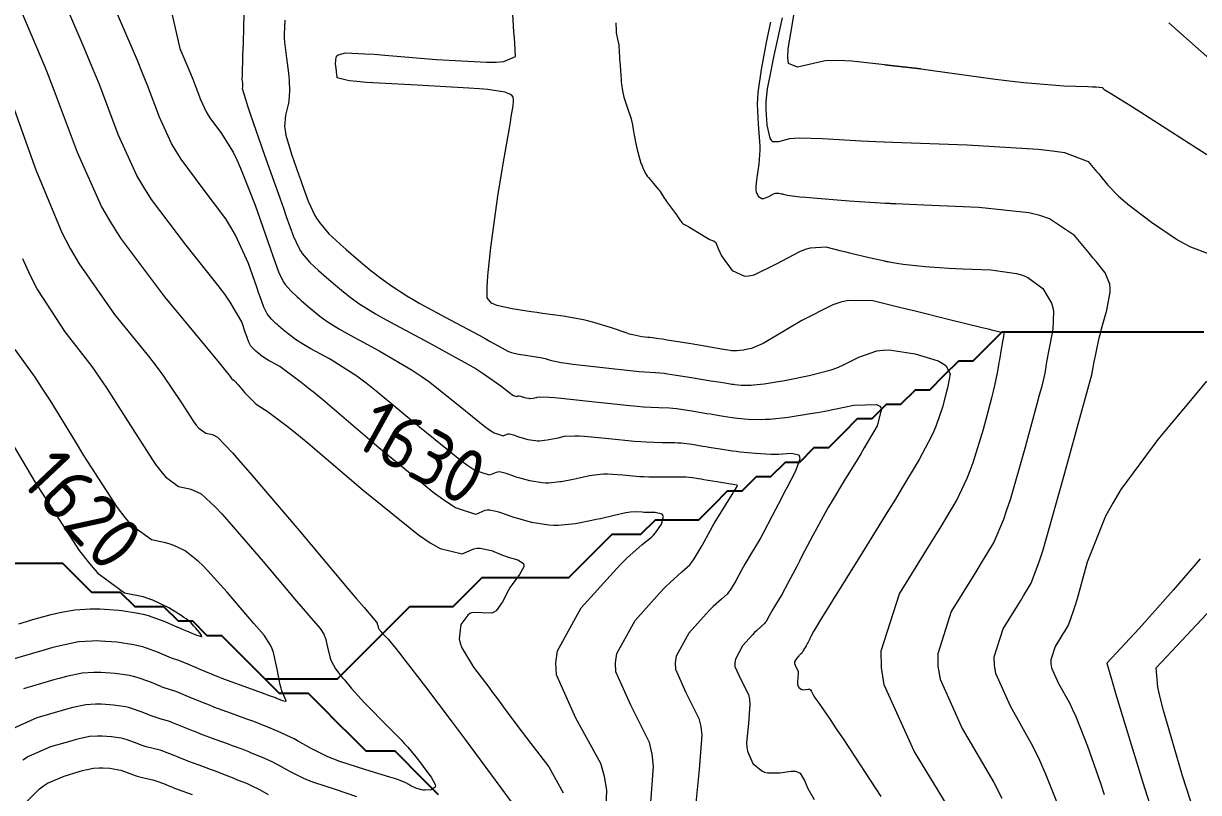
# Model space of a CAD drawing. Header units: millimetres. Extents: x 837475 to 838477, y 1189012 to 1191015.
# Drawn here: x 837765.3 to 837846.6, y 1190851 to 1190904.2 of the extents above; entities that cross this region are included whole.
import ezdxf

# ---------------------------------------------------------------- set-up
doc = ezdxf.new("R2010")
doc.units = ezdxf.units.MM
doc.header["$LTSCALE"] = 0.3
doc.layers.add('COTAS 10', color=7, linetype='Continuous', lineweight=9, true_color=0x6e3e2d)
doc.layers.add('COTAS INT', color=7, linetype='Continuous', lineweight=5, true_color=0x9fa19f)
doc.layers.add('DRENAJE', color=5, linetype='Continuous', lineweight=25)
doc.styles.get("Standard").update_dxf_attribs({"font": 'isocp2.shx', "bigfont": '@extfont2.shx'})

msp = doc.modelspace()

# ---------------------------------------------------------------- linework, layer by layer
at = {"layer": 'COTAS 10'}
for points in [[(837805.527, 1190847.639), (837805.68, 1190851.181), (837805.51, 1190852.115), (837805.248, 1190853.03), (837803.536, 1190856.164), (837802.186, 1190859.162), (837802.153, 1190859.989), (837802.267, 1190860.816), (837803.907, 1190863.792), (837806.138, 1190866.271), (837806.624, 1190866.783), (837807.054, 1190867.221), (837808.129, 1190868.173), (837808.759, 1190868.67), (837808.908, 1190868.82), (837809.046, 1190868.976), (837809.453, 1190869.587), (837809.588, 1190870.104), (837809.556, 1190870.202), (837809.492, 1190870.28), (837809.011, 1190870.398), (837808.403, 1190870.395), (837808.261, 1190870.398), (837808.129, 1190870.401), (837807.747, 1190870.427), (837807.32, 1190870.41), (837807.16, 1190870.387), (837806.983, 1190870.357), (837806.191, 1190870.182), (837805.226, 1190869.957), (837804.938, 1190869.895), (837804.642, 1190869.833), (837803.499, 1190869.611), (837802.307, 1190869.49), (837801.979, 1190869.492), (837801.652, 1190869.51), (837800.481, 1190869.702), (837799.423, 1190869.99), (837799.168, 1190870.068), (837798.928, 1190870.146), (837798.2, 1190870.42), (837797.577, 1190870.558), (837797.405, 1190870.55), (837797.233, 1190870.521), (837796.613, 1190870.248), (837795.206, 1190870.709), (837794.537, 1190871.144), (837793.748, 1190871.711), (837789.891, 1190874.865), (837786.015, 1190878.173), (837785.366, 1190878.711), (837785.214, 1190878.837), (837784.531, 1190879.391), (837783.046, 1190880.483), (837782.44, 1190880.808), (837782.312, 1190880.88), (837782.2, 1190880.944), (837781.937, 1190881.106), (837781.784, 1190881.221), (837781.741, 1190881.254), (837781.697, 1190881.289), (837781.539, 1190881.419), (837781.385, 1190881.553), (837781.344, 1190881.59), (837781.305, 1190881.625), (837781.168, 1190881.753), (837781.048, 1190881.891), (837781.019, 1190881.935), (837780.992, 1190881.98), (837780.908, 1190882.161), (837780.788, 1190882.496), (837780.738, 1190882.638), (837780.68, 1190882.802), (837780.409, 1190883.571), (837779.619, 1190884.941), (837779.234, 1190885.483), (837778.778, 1190886.095), (837776.529, 1190888.895), (837774.16, 1190892.049), (837773.628, 1190892.885), (837773.149, 1190893.704), (837771.868, 1190896.529), (837770.56, 1190899.988), (837770.066, 1190901.207), (837769.513, 1190902.54), (837767.039, 1190908.299)], [(837825.84, 1190884.6), (837824.07, 1190885.031), (837822.377, 1190885.05), (837821.856, 1190884.93), (837821.313, 1190884.756), (837819.166, 1190883.678), (837817.237, 1190882.508), (837816.833, 1190882.278), (837816.484, 1190882.087), (837815.693, 1190881.735), (837815.31, 1190881.658), (837815.219, 1190881.641), (837815.135, 1190881.626), (837814.885, 1190881.586), (837814.697, 1190881.566), (837814.651, 1190881.563), (837814.607, 1190881.561), (837814.473, 1190881.564), (837814.363, 1190881.575), (837814.335, 1190881.578), (837814.307, 1190881.582), (837814.218, 1190881.595), (837813.751, 1190881.673), (837811.502, 1190882.047), (837809.846, 1190882.32), (837809.524, 1190882.372), (837809.262, 1190882.413), (837808.807, 1190882.479), (837808.657, 1190882.489), (837808.585, 1190882.495), (837808.501, 1190882.503), (837808.09, 1190882.547), (837807.468, 1190882.674), (837807.25, 1190882.735), (837807.013, 1190882.807), (837805.992, 1190883.159), (837804.781, 1190883.54), (837804.423, 1190883.63), (837804.056, 1190883.714), (837802.648, 1190883.959), (837801.211, 1190884.161), (837800.826, 1190884.217), (837800.446, 1190884.273), (837799.117, 1190884.475), (837798.064, 1190884.713), (837797.858, 1190884.792), (837797.688, 1190884.877), (837797.384, 1190885.23), (837797.388, 1190886.003), (837797.412, 1190886.353), (837797.447, 1190886.761), (837797.656, 1190888.726), (837797.964, 1190891.102), (837798.06, 1190891.77), (837798.162, 1190892.441), (837798.567, 1190894.901), (837798.928, 1190896.971), (837799.001, 1190897.397), (837799.062, 1190897.758), (837799.185, 1190898.531), (837799.216, 1190898.839), (837799.219, 1190898.907), (837799.219, 1190898.968), (837799.2, 1190899.127), (837799.09, 1190899.249), (837799.033, 1190899.286), (837798.964, 1190899.325), (837798.623, 1190899.479), (837797.437, 1190899.65), (837796.837, 1190899.7), (837796.119, 1190899.751), (837792.543, 1190899.945), (837789.049, 1190900.146), (837788.383, 1190900.202), (837787.848, 1190900.258), (837787.002, 1190900.459), (837786.988, 1190900.73), (837786.977, 1190900.83), (837786.963, 1190900.94), (837786.888, 1190901.427), (837786.937, 1190901.88), (837787.001, 1190901.97), (837787.087, 1190902.043), (837787.58, 1190902.179), (837788.935, 1190902.131), (837789.565, 1190902.089), (837790.305, 1190902.035), (837793.897, 1190901.736), (837797.357, 1190901.537), (837798.014, 1190901.545), (837798.541, 1190901.58), (837799.356, 1190901.937), (837799.299, 1190902.838), (837799.276, 1190903.216), (837799.249, 1190903.65), (837799.129, 1190905.683)], [(837848.023, 1190901.198), (837844.561, 1190904.257)], [(837829.692, 1190849.384), (837826.94, 1190853.873), (837824.876, 1190858.462), (837824.683, 1190859.659), (837824.655, 1190860.824), (837825.917, 1190864.763), (837827.943, 1190868.02), (837828.394, 1190868.755), (837828.799, 1190869.417), (837829.867, 1190871.204), (837830.615, 1190872.765), (837830.818, 1190873.284), (837831.02, 1190873.84), (837831.733, 1190876.163), (837832.312, 1190878.322), (837832.428, 1190878.775), (837832.526, 1190879.165), (837832.719, 1190880.051), (837832.802, 1190880.59), (837832.83, 1190880.762), (837832.86, 1190880.943), (837832.987, 1190881.679), (837833.101, 1190882.328), (837833.124, 1190882.454), (837833.142, 1190882.558), (837833.174, 1190882.738), (837833.175, 1190882.767), (837833.174, 1190882.775), (837833.172, 1190882.782), (837833.157, 1190882.807), (837833.132, 1190882.826), (837833.123, 1190882.829), (837833.113, 1190882.832), (837833.069, 1190882.838), (837833.022, 1190882.84), (837833.01, 1190882.841), (837832.998, 1190882.841), (837832.959, 1190882.844), (837832.402, 1190882.977), (837832.064, 1190883.06), (837831.647, 1190883.163), (837829.477, 1190883.701), (837827.012, 1190884.312), (837826.409, 1190884.46), (837825.84, 1190884.6), (837824.923, 1190884.823)], [(837764.976, 1190862.693), (837766.116, 1190863.03), (837767.23, 1190863.338), (837767.529, 1190863.408), (837767.823, 1190863.471), (837768.848, 1190863.643), (837769.922, 1190863.719), (837770.247, 1190863.722), (837770.583, 1190863.717), (837771.897, 1190863.632), (837772.101, 1190863.601), (837773.233, 1190863.428), (837773.584, 1190863.348), (837773.925, 1190863.257), (837775.088, 1190862.843), (837775.968, 1190862.463), (837775.982, 1190862.456), (837776.153, 1190862.381), (837776.292, 1190862.321), (837776.52, 1190862.225), (837776.636, 1190862.178), (837776.705, 1190862.149), (837776.789, 1190862.113), (837777.224, 1190861.927), (837777.595, 1190861.808), (837777.639, 1190861.815), (837777.657, 1190861.838), (837777.511, 1190862.065), (837777.228, 1190862.375), (837777.16, 1190862.451), (837777.096, 1190862.522), (837776.902, 1190862.746), (837776.564, 1190863.026), (837776.409, 1190863.132), (837776.228, 1190863.252), (837775.353, 1190863.789), (837774.248, 1190864.323), (837773.921, 1190864.44), (837773.585, 1190864.544), (837772.298, 1190864.808), (837770.532, 1190866.098), (837769.894, 1190866.848), (837769.191, 1190867.769), (837766.115, 1190872.517), (837763.521, 1190876.84)], [(837847.081, 1190847.316), (837845.503, 1190852.173), (837844.191, 1190856.696), (837843.964, 1190857.584), (837843.796, 1190858.314), (837843.681, 1190859.633), (837845.123, 1190861.172), (837852.013, 1190868.527)], [(837765.508, 1190850.367), (837766.413, 1190851.267), (837766.69, 1190851.471), (837766.979, 1190851.655), (837768.117, 1190852.157), (837769.165, 1190852.466), (837769.397, 1190852.529), (837769.604, 1190852.583), (837770.141, 1190852.694), (837770.541, 1190852.723), (837770.663, 1190852.724), (837770.788, 1190852.722), (837771.278, 1190852.69), (837771.777, 1190852.614), (837771.907, 1190852.584), (837772.035, 1190852.551), (837772.469, 1190852.396), (837772.911, 1190852.229), (837773.044, 1190852.187), (837773.182, 1190852.147), (837773.717, 1190852.019), (837774.257, 1190851.889), (837774.398, 1190851.848), (837774.535, 1190851.804), (837775.001, 1190851.63), (837775.476, 1190851.435), (837775.618, 1190851.379), (837775.766, 1190851.322), (837776.341, 1190851.109), (837776.984, 1190850.873)]]:
    msp.add_lwpolyline(points, dxfattribs=at)
at = {"layer": 'COTAS INT'}
for points in [[(837780.667, 1190909.515), (837780.525, 1190903.949), (837780.497, 1190902.876), (837780.473, 1190902.008), (837780.429, 1190900.564), (837780.423, 1190900.442), (837780.424, 1190900.406), (837780.426, 1190900.37), (837780.443, 1190900.231), (837780.462, 1190900.1), (837780.465, 1190900.067), (837780.468, 1190900.037), (837780.471, 1190899.941), (837780.464, 1190899.858), (837780.46, 1190899.835), (837780.456, 1190899.813), (837780.435, 1190899.732), (837780.659, 1190898.974), (837780.809, 1190898.524), (837780.997, 1190897.97), (837781.995, 1190895.105), (837783.059, 1190892.087), (837783.289, 1190891.438), (837783.491, 1190890.869), (837783.988, 1190889.487), (837784.353, 1190888.692), (837784.473, 1190888.493), (837784.6, 1190888.303), (837785.126, 1190887.694), (837785.727, 1190887.136), (837785.902, 1190886.978), (837786.081, 1190886.818), (837786.757, 1190886.231), (837787.451, 1190885.657), (837787.641, 1190885.506), (837787.83, 1190885.358), (837788.505, 1190884.854), (837789.657, 1190884.142), (837790.148, 1190883.863), (837790.712, 1190883.549), (837793.37, 1190882.12), (837796.046, 1190880.656), (837796.621, 1190880.32), (837797.126, 1190880.015), (837798.35, 1190879.162), (837798.98, 1190878.647), (837799.109, 1190878.555), (837799.218, 1190878.484), (837799.447, 1190878.409), (837799.549, 1190878.453), (837799.577, 1190878.458), (837799.605, 1190878.459), (837799.706, 1190878.437), (837799.825, 1190878.392), (837799.864, 1190878.379), (837799.906, 1190878.367), (837800.079, 1190878.32), (837800.27, 1190878.288), (837800.323, 1190878.285), (837800.376, 1190878.285), (837800.571, 1190878.305), (837800.757, 1190878.341), (837800.806, 1190878.351), (837800.853, 1190878.361), (837801.01, 1190878.398), (837801.688, 1190878.366), (837802.064, 1190878.333), (837802.52, 1190878.289), (837804.845, 1190878.042), (837807.261, 1190877.791), (837807.775, 1190877.744), (837808.222, 1190877.706), (837809.276, 1190877.653), (837810, 1190877.624), (837810.238, 1190877.601), (837810.492, 1190877.573), (837811.549, 1190877.419), (837812.594, 1190877.246), (837812.841, 1190877.204), (837813.071, 1190877.166), (837813.748, 1190877.053), (837814.35, 1190876.964), (837814.533, 1190876.941), (837814.722, 1190876.918), (837815.461, 1190876.843), (837816.363, 1190876.823), (837816.654, 1190876.835), (837816.963, 1190876.855), (837818.23, 1190876.991), (837819.769, 1190877.231), (837820.25, 1190877.315), (837820.754, 1190877.408), (837822.771, 1190877.809), (837824.34, 1190877.867), (837824.562, 1190877.743), (837824.691, 1190877.559), (837824.388, 1190876.387), (837823.49, 1190874.855), (837823.244, 1190874.443), (837822.999, 1190874.037), (837822.125, 1190872.616), (837821.261, 1190871.187), (837821.023, 1190870.776), (837820.786, 1190870.359), (837819.933, 1190868.798), (837819.175, 1190867.36), (837818.998, 1190867.021), (837818.834, 1190866.708), (837818.358, 1190865.788), (837817.998, 1190865.101), (837817.907, 1190864.935), (837817.819, 1190864.778), (837817.534, 1190864.299), (837817.28, 1190863.883), (837817.213, 1190863.767), (837817.147, 1190863.651), (837816.919, 1190863.228), (837816.7, 1190862.858), (837816.64, 1190862.775), (837816.579, 1190862.701), (837816.363, 1190862.504), (837816.034, 1190862.212), (837815.902, 1190862.078), (837815.753, 1190861.921), (837815.07, 1190861.162), (837814.567, 1190860.25), (837814.532, 1190859.997), (837814.543, 1190859.743), (837814.956, 1190858.825), (837815.467, 1190857.798), (837815.539, 1190857.476), (837815.58, 1190857.138), (837815.477, 1190855.781), (837815.341, 1190854.469), (837815.361, 1190854.16), (837815.406, 1190853.874), (837815.778, 1190853.034), (837816.391, 1190852.517), (837816.589, 1190852.434), (837816.798, 1190852.376), (837817.654, 1190852.387), (837818.436, 1190852.493), (837818.598, 1190852.496), (837818.738, 1190852.488), (837819.046, 1190852.365), (837819.224, 1190852.08), (837819.281, 1190851.971), (837819.342, 1190851.848), (837819.59, 1190851.294), (837820.012, 1190850.528)], [(837763.706, 1190908.454), (837766.287, 1190902.411), (837766.887, 1190900.942), (837767.439, 1190899.561), (837769.019, 1190895.313), (837770.711, 1190891.546), (837771.332, 1190890.47), (837772.02, 1190889.378), (837775.057, 1190885.313), (837777.866, 1190881.935), (837778.411, 1190881.276), (837778.854, 1190880.737), (837779.612, 1190879.791), (837779.698, 1190879.658), (837779.718, 1190879.632), (837779.735, 1190879.611), (837779.785, 1190879.575), (837779.821, 1190879.568), (837779.839, 1190879.562), (837779.87, 1190879.547), (837780.005, 1190879.401), (837780.08, 1190879.315), (837780.171, 1190879.209), (837780.633, 1190878.664), (837781.213, 1190878.059), (837781.378, 1190877.917), (837781.544, 1190877.785), (837782.159, 1190877.398), (837783.56, 1190876.367), (837784.221, 1190875.829), (837785.001, 1190875.181), (837788.808, 1190871.93), (837792.647, 1190868.842), (837793.448, 1190868.297), (837794.135, 1190867.887), (837795.669, 1190867.528), (837796.462, 1190867.877), (837796.682, 1190867.914), (837796.902, 1190867.925), (837797.697, 1190867.748), (837798.46, 1190867.439), (837798.659, 1190867.367), (837798.853, 1190867.3), (837799.511, 1190867.107), (837799.907, 1190866.856), (837799.936, 1190866.753), (837799.93, 1190866.635), (837799.62, 1190866.091), (837799.114, 1190865.414), (837798.985, 1190865.213), (837798.862, 1190865.006), (837798.457, 1190864.21), (837798.013, 1190863.585), (837797.865, 1190863.486), (837797.706, 1190863.419), (837797.041, 1190863.446), (837796.366, 1190863.465), (837796.202, 1190863.394), (837796.047, 1190863.29), (837795.567, 1190862.638), (837795.448, 1190861.656), (837795.52, 1190861.344), (837795.639, 1190861.015), (837796.449, 1190859.68), (837797.499, 1190858.299), (837797.769, 1190857.941), (837798.031, 1190857.593), (837798.9, 1190856.421), (837799.814, 1190855.191), (837800.105, 1190854.807), (837800.411, 1190854.403), (837801.65, 1190852.783), (837802.652, 1190850.999)], [(837808.651, 1190849.413), (837808.908, 1190852.819), (837808.805, 1190853.667), (837808.625, 1190854.475), (837807.343, 1190857.051), (837806.305, 1190859.355), (837806.279, 1190859.992), (837806.367, 1190860.627), (837807.628, 1190862.915), (837809.343, 1190864.821), (837809.717, 1190865.215), (837810.047, 1190865.551), (837810.873, 1190866.283), (837811.416, 1190866.777), (837811.567, 1190866.963), (837811.719, 1190867.171), (837812.268, 1190868.1), (837812.841, 1190869.162), (837813.006, 1190869.454), (837813.175, 1190869.745), (837813.811, 1190870.787), (837814.345, 1190871.634), (837814.45, 1190871.801), (837814.536, 1190871.939), (837814.691, 1190872.194), (837814.707, 1190872.247), (837814.706, 1190872.258), (837814.702, 1190872.267), (837814.666, 1190872.284), (837814.421, 1190872.321), (837814.285, 1190872.343), (837814.12, 1190872.371), (837813.278, 1190872.511), (837812.391, 1190872.659), (837812.197, 1190872.692), (837812.026, 1190872.72), (837811.595, 1190872.792), (837811.139, 1190872.826), (837810.952, 1190872.831), (837810.738, 1190872.834), (837809.745, 1190872.827), (837808.582, 1190872.836), (837808.26, 1190872.849), (837807.939, 1190872.866), (837806.78, 1190872.965), (837805.72, 1190873.036), (837805.461, 1190873.036), (837805.218, 1190873.026), (837804.464, 1190872.921), (837803.768, 1190872.758), (837803.561, 1190872.714), (837803.347, 1190872.669), (837802.523, 1190872.509), (837802.433, 1190872.5), (837801.663, 1190872.422), (837801.427, 1190872.423), (837801.191, 1190872.436), (837800.347, 1190872.574), (837799.584, 1190872.782), (837799.4, 1190872.838), (837799.227, 1190872.894), (837798.702, 1190873.092), (837798.253, 1190873.192), (837798.129, 1190873.186), (837798.005, 1190873.165), (837797.558, 1190872.968), (837796.543, 1190873.301), (837796.061, 1190873.614), (837795.492, 1190874.023), (837792.711, 1190876.298), (837789.719, 1190878.787), (837789.017, 1190879.332), (837788.369, 1190879.813), (837786.609, 1190880.95), (837786.487, 1190881.028), (837785.198, 1190881.722), (837784.924, 1190881.874), (837784.686, 1190882.01), (837784.126, 1190882.355), (837783.799, 1190882.6), (837783.707, 1190882.671), (837783.615, 1190882.745), (837783.278, 1190883.023), (837782.95, 1190883.308), (837782.864, 1190883.386), (837782.779, 1190883.462), (837782.487, 1190883.733), (837782.232, 1190884.029), (837782.17, 1190884.121), (837782.112, 1190884.217), (837781.935, 1190884.603), (837781.679, 1190885.316), (837781.571, 1190885.619), (837781.448, 1190885.968), (837780.87, 1190887.607), (837779.976, 1190889.579), (837779.654, 1190890.138), (837779.299, 1190890.702), (837777.745, 1190892.785), (837776.206, 1190894.834), (837775.86, 1190895.377), (837775.549, 1190895.91), (837774.716, 1190897.745), (837773.867, 1190899.992), (837773.545, 1190900.784), (837773.186, 1190901.65), (837771.579, 1190905.392)], [(837775.492, 1190905.203), (837776.119, 1190902.485), (837776.859, 1190900.761), (837777.025, 1190900.361), (837777.173, 1190899.996), (837777.565, 1190898.96), (837777.948, 1190898.115), (837778.092, 1190897.869), (837778.251, 1190897.619), (837778.96, 1190896.674), (837779.819, 1190895.309), (837780.073, 1190894.793), (837780.334, 1190894.218), (837781.332, 1190891.642), (837782.216, 1190889.133), (837782.405, 1190888.6), (837782.569, 1190888.137), (837782.961, 1190887.045), (837783.233, 1190886.455), (837783.321, 1190886.307), (837783.416, 1190886.166), (837783.806, 1190885.714), (837784.253, 1190885.299), (837784.383, 1190885.182), (837784.516, 1190885.063), (837785.018, 1190884.627), (837785.533, 1190884.201), (837785.674, 1190884.089), (837785.815, 1190883.979), (837786.316, 1190883.605), (837787.172, 1190883.076), (837787.536, 1190882.869), (837787.955, 1190882.636), (837789.929, 1190881.574), (837792.207, 1190880.235), (837792.819, 1190879.826), (837793.422, 1190879.401), (837795.531, 1190877.73), (837797.236, 1190876.335), (837797.585, 1190876.084), (837797.88, 1190875.892), (837798.503, 1190875.688), (837798.777, 1190875.809), (837798.853, 1190875.822), (837798.929, 1190875.826), (837799.204, 1190875.765), (837799.526, 1190875.643), (837799.632, 1190875.609), (837799.745, 1190875.574), (837800.213, 1190875.447), (837800.73, 1190875.362), (837800.875, 1190875.354), (837801.02, 1190875.353), (837801.547, 1190875.407), (837802.052, 1190875.505), (837802.183, 1190875.532), (837802.31, 1190875.56), (837802.737, 1190875.659), (837803.453, 1190875.696), (837803.762, 1190875.684), (837804.12, 1190875.662), (837805.812, 1190875.504), (837807.6, 1190875.328), (837808.018, 1190875.296), (837808.402, 1190875.271), (837809.511, 1190875.24), (837810.369, 1190875.229), (837810.595, 1190875.216), (837810.816, 1190875.2), (837811.572, 1190875.106), (837812.31, 1190874.983), (837812.519, 1190874.948), (837812.731, 1190874.913), (837813.513, 1190874.782), (837814.372, 1190874.655), (837814.632, 1190874.622), (837814.901, 1190874.59), (837815.956, 1190874.483), (837817.013, 1190874.423), (837817.285, 1190874.421), (837817.547, 1190874.425), (837818.42, 1190874.494), (837818.961, 1190874.368), (837819.014, 1190874.25), (837819.025, 1190874.096), (837818.719, 1190873.239), (837818.122, 1190872.101), (837817.95, 1190871.77), (837817.775, 1190871.433), (837817.119, 1190870.156), (837816.487, 1190868.951), (837816.327, 1190868.659), (837816.173, 1190868.385), (837815.672, 1190867.543), (837815.228, 1190866.814), (837815.11, 1190866.611), (837814.994, 1190866.406), (837814.594, 1190865.664), (837814.209, 1190865.014), (837814.103, 1190864.869), (837813.998, 1190864.739), (837813.618, 1190864.393), (837813.04, 1190863.882), (837812.81, 1190863.647), (837812.548, 1190863.371), (837811.349, 1190862.039), (837810.467, 1190860.438), (837810.406, 1190859.994), (837810.424, 1190859.549), (837811.149, 1190857.938), (837812.046, 1190856.137), (837812.172, 1190855.572), (837812.244, 1190854.978), (837812.064, 1190852.597), (837811.824, 1190850.295)], [(837827.4, 1190901.085), (837822.627, 1190901.619), (837821.631, 1190901.654), (837820.775, 1190901.642), (837818.858, 1190901.191), (837818.242, 1190901.442), (837818.207, 1190901.871), (837818.231, 1190902.457), (837818.807, 1190905.87)], [(837783.385, 1190904.452), (837783.338, 1190903.488), (837783.345, 1190903.206), (837783.362, 1190902.918), (837783.496, 1190901.827), (837783.647, 1190900.788), (837783.674, 1190900.532), (837783.695, 1190900.291), (837783.717, 1190899.537), (837783.662, 1190898.881), (837783.635, 1190898.701), (837783.602, 1190898.522), (837783.437, 1190897.884), (837783.379, 1190897.086), (837783.412, 1190896.806), (837783.467, 1190896.501), (837783.846, 1190895.189), (837784.342, 1190893.791), (837784.47, 1190893.431), (837784.595, 1190893.084), (837785.014, 1190891.929), (837785.474, 1190890.929), (837785.624, 1190890.679), (837785.784, 1190890.44), (837786.445, 1190889.674), (837787.201, 1190888.972), (837787.421, 1190888.774), (837787.646, 1190888.573), (837788.496, 1190887.835), (837789.369, 1190887.113), (837789.608, 1190886.923), (837789.845, 1190886.738), (837790.694, 1190886.104), (837791.839, 1190885.369), (837792.263, 1190885.12), (837792.735, 1190884.851), (837794.826, 1190883.715), (837796.831, 1190882.646), (837797.248, 1190882.421), (837797.605, 1190882.225), (837798.397, 1190881.77), (837798.821, 1190881.548), (837798.946, 1190881.498), (837799.075, 1190881.454), (837799.568, 1190881.339), (837800.067, 1190881.263), (837800.199, 1190881.243), (837800.329, 1190881.224), (837800.777, 1190881.161), (837801.189, 1190881.089), (837801.297, 1190881.065), (837801.402, 1190881.038), (837801.757, 1190880.927), (837802.52, 1190880.772), (837802.882, 1190880.719), (837803.31, 1190880.661), (837805.397, 1190880.413), (837807.485, 1190880.191), (837807.913, 1190880.149), (837808.275, 1190880.116), (837809.042, 1190880.066), (837809.631, 1190880.018), (837809.881, 1190879.986), (837810.169, 1190879.946), (837811.526, 1190879.733), (837812.878, 1190879.508), (837813.411, 1190879.419), (837813.983, 1190879.324), (837814.329, 1190879.273), (837814.434, 1190879.26), (837814.542, 1190879.247), (837814.967, 1190879.203), (837815.485, 1190879.192), (837815.652, 1190879.199), (837815.83, 1190879.21), (837816.558, 1190879.289), (837817.519, 1190879.442), (837817.844, 1190879.501), (837818.195, 1190879.567), (837819.672, 1190879.864), (837821.2, 1190880.269), (837821.582, 1190880.403), (837821.948, 1190880.547), (837823.12, 1190881.145), (837824.36, 1190881.582), (837824.768, 1190881.624), (837825.204, 1190881.632)], [(837816.995, 1190904.309), (837816.775, 1190903.247), (837816.707, 1190902.903), (837816.635, 1190902.536), (837816.35, 1190901.027), (837816.132, 1190899.445), (837816.103, 1190899.031), (837816.088, 1190898.628), (837816.148, 1190897.263), (837816.245, 1190896.049), (837816.252, 1190895.742), (837816.252, 1190895.447), (837816.183, 1190894.488), (837816.078, 1190893.72), (837816.055, 1190893.546), (837816.034, 1190893.389), (837815.981, 1190892.96), (837815.988, 1190892.657), (837816.006, 1190892.579), (837816.03, 1190892.504), (837816.174, 1190892.256), (837816.396, 1190892.115), (837816.47, 1190892.107), (837816.549, 1190892.114), (837816.879, 1190892.252), (837817.207, 1190892.427), (837817.285, 1190892.457), (837817.357, 1190892.478), (837817.569, 1190892.489), (837817.769, 1190892.44), (837817.833, 1190892.425), (837817.902, 1190892.408), (837818.18, 1190892.339), (837819.019, 1190892.233), (837819.44, 1190892.194), (837819.944, 1190892.15), (837822.444, 1190891.952), (837825.668, 1190891.745)], [(837817.797, 1190904.608), (837817.237, 1190901.999), (837817.117, 1190901.433), (837817.013, 1190900.935), (837816.765, 1190899.699), (837816.673, 1190898.83), (837816.667, 1190898.563), (837816.67, 1190898.285), (837816.75, 1190897.184), (837816.959, 1190896.296), (837817.042, 1190896.152), (837817.137, 1190896.052), (837817.574, 1190896.057), (837818.349, 1190896.264), (837818.656, 1190896.292), (837819.005, 1190896.306), (837820.601, 1190896.252), (837823.266, 1190896.102), (837824.289, 1190896.057), (837825.435, 1190896.01)], [(837806.3, 1190904.256), (837806.316, 1190903.707), (837806.326, 1190903.579), (837806.339, 1190903.462), (837806.407, 1190903.128), (837806.478, 1190902.843), (837806.493, 1190902.756), (837806.506, 1190902.667), (837806.534, 1190902.315), (837806.555, 1190901.88), (837806.562, 1190901.738), (837806.571, 1190901.586), (837806.609, 1190900.957), (837806.658, 1190900.323), (837806.673, 1190900.168), (837806.69, 1190900.022), (837806.757, 1190899.566), (837806.858, 1190899.128), (837806.897, 1190898.992), (837806.939, 1190898.849), (837807.131, 1190898.283), (837807.312, 1190897.75), (837807.349, 1190897.628), (837807.379, 1190897.517), (837807.44, 1190897.211), (837807.488, 1190896.884), (837807.51, 1190896.761), (837807.537, 1190896.623), (837807.668, 1190896.004), (837807.807, 1190895.387), (837807.84, 1190895.25), (837807.87, 1190895.128), (837807.954, 1190894.807), (837808.035, 1190894.563), (837808.062, 1190894.488), (837808.092, 1190894.411), (837808.216, 1190894.107), (837808.404, 1190893.763), (837808.474, 1190893.661), (837808.551, 1190893.555), (837808.896, 1190893.148), (837809.23, 1190892.768), (837809.302, 1190892.679), (837809.364, 1190892.598), (837809.513, 1190892.367), (837809.663, 1190892.113), (837809.727, 1190892.017), (837809.8, 1190891.912), (837810.143, 1190891.439), (837810.486, 1190890.974), (837810.56, 1190890.873), (837810.624, 1190890.783), (837810.78, 1190890.557), (837810.886, 1190890.424), (837810.92, 1190890.392), (837810.956, 1190890.363), (837811.101, 1190890.278), (837811.351, 1190890.144), (837811.454, 1190890.085), (837811.57, 1190890.016), (837812.111, 1190889.684), (837812.642, 1190889.368), (837812.753, 1190889.309), (837812.848, 1190889.261), (837813.057, 1190889.191), (837813.171, 1190889.113), (837813.205, 1190889.06), (837813.241, 1190888.994), (837813.38, 1190888.645), (837813.619, 1190888.147), (837813.717, 1190887.986), (837813.829, 1190887.817), (837814.35, 1190887.124), (837815.195, 1190886.737), (837815.51, 1190886.759), (837815.862, 1190886.838), (837817.426, 1190887.592), (837819.04, 1190888.454), (837819.422, 1190888.6), (837819.775, 1190888.707), (837820.819, 1190888.76), (837821.804, 1190888.52), (837822.121, 1190888.443), (837822.457, 1190888.36), (837823.829, 1190888.02), (837825.333, 1190887.698)], [(837824.923, 1190901.362), (837827.4, 1190901.085), (837832.38, 1190900.389), (837833.508, 1190900.25), (837834.527, 1190900.135), (837837.299, 1190899.915), (837838.962, 1190899.856), (837839.281, 1190899.843), (837839.539, 1190899.83), (837839.961, 1190899.795), (837839.983, 1190899.769), (837839.989, 1190899.762), (837839.994, 1190899.755), (837840.013, 1190899.732), (837840.041, 1190899.703), (837840.053, 1190899.693), (837840.067, 1190899.682), (837840.13, 1190899.633), (837840.199, 1190899.587), (837840.217, 1190899.577), (837840.233, 1190899.568), (837840.288, 1190899.548), (837841.377, 1190898.867), (837842.047, 1190898.442), (837842.875, 1190897.914), (837847.196, 1190895.154)], [(837764.578, 1190898.54), (837766.171, 1190894.097), (837767.969, 1190889.751), (837768.543, 1190888.646), (837769.149, 1190887.583), (837771.611, 1190884.097), (837773.949, 1190881.206), (837774.476, 1190880.517), (837774.952, 1190879.878), (837776.238, 1190877.972), (837777.071, 1190876.686), (837777.262, 1190876.436), (837777.435, 1190876.233), (837777.913, 1190875.884), (837778.262, 1190875.812), (837778.353, 1190875.784), (837778.441, 1190875.752), (837778.741, 1190875.608), (837779.778, 1190874.512), (837780.332, 1190873.881), (837781.002, 1190873.108), (837784.382, 1190869.133), (837787.716, 1190865.179), (837788.357, 1190864.42), (837788.875, 1190863.806), (837789.725, 1190862.802), (837789.77, 1190862.732), (837789.781, 1190862.708), (837789.79, 1190862.682), (837789.816, 1190862.569), (837789.844, 1190862.451), (837789.854, 1190862.421), (837789.866, 1190862.393), (837789.917, 1190862.301), (837789.984, 1190862.214), (837790.005, 1190862.188), (837790.027, 1190862.161), (837790.114, 1190862.056), (837790.236, 1190861.922), (837790.28, 1190861.877), (837790.327, 1190861.827), (837790.533, 1190861.618), (837791.071, 1190860.971), (837791.328, 1190860.646), (837791.632, 1190860.258), (837793.12, 1190858.329), (837794.903, 1190855.981), (837795.393, 1190855.328), (837795.882, 1190854.675), (837797.635, 1190852.308), (837799.065, 1190850.361)], [(837824.923, 1190896.031), (837825.435, 1190896.01), (837830.604, 1190895.828), (837835.525, 1190895.533), (837836.515, 1190895.416), (837837.344, 1190895.283), (837838.994, 1190894.673), (837839.562, 1190893.987), (837839.71, 1190893.807), (837839.853, 1190893.63), (837840.334, 1190893.025), (837841.077, 1190892.28), (837841.384, 1190892.015), (837841.736, 1190891.724), (837843.374, 1190890.463), (837845.176, 1190889.255), (837845.63, 1190888.997), (837846.066, 1190888.773), (837847.48, 1190888.242)], [(837837.782, 1190847.943), (837836.084, 1190852.217), (837835.628, 1190853.235), (837835.178, 1190854.181), (837833.603, 1190856.999), (837832.593, 1190859.247), (837832.498, 1190859.833), (837832.484, 1190860.403), (837833.102, 1190862.333), (837834.094, 1190863.928), (837834.316, 1190864.288), (837834.514, 1190864.612), (837835.037, 1190865.488), (837835.622, 1190867.051), (837835.859, 1190867.809), (837836.129, 1190868.707), (837837.376, 1190873.126), (837838.551, 1190877.429), (837838.776, 1190878.254), (837838.957, 1190878.921), (837839.249, 1190880.005), (837839.258, 1190880.061), (837839.264, 1190880.097), (837839.277, 1190880.173), (837839.324, 1190880.42), (837839.349, 1190880.546), (837839.378, 1190880.697), (837839.527, 1190881.454), (837839.752, 1190882.463), (837839.83, 1190882.775), (837839.914, 1190883.1), (837840.274, 1190884.388), (837840.502, 1190885.62), (837840.502, 1190885.91), (837840.476, 1190886.178), (837840.155, 1190886.958), (837839.526, 1190887.742), (837839.305, 1190888.012), (837839.064, 1190888.304), (837838.026, 1190889.551), (837836.302, 1190890.699), (837835.629, 1190890.929), (837834.871, 1190891.121), (837831.426, 1190891.498), (837827.615, 1190891.646), (837826.627, 1190891.694), (837825.668, 1190891.745), (837824.923, 1190891.793)], [(837765.228, 1190887.956), (837765.753, 1190886.822), (837766.278, 1190885.788), (837768.166, 1190882.881), (837770.031, 1190880.477), (837770.542, 1190879.759), (837771.05, 1190879.018), (837772.864, 1190876.154), (837774.445, 1190873.714), (837774.806, 1190873.24), (837775.134, 1190872.855), (837776.042, 1190872.192), (837776.703, 1190872.056), (837776.876, 1190872.003), (837777.044, 1190871.942), (837777.612, 1190871.668), (837778.595, 1190870.759), (837779.025, 1190870.298), (837779.522, 1190869.747), (837781.888, 1190867.004), (837784.204, 1190864.263), (837784.671, 1190863.713), (837785.061, 1190863.254), (837785.84, 1190862.355), (837786.09, 1190861.97), (837786.147, 1190861.836), (837786.199, 1190861.69), (837786.343, 1190861.063), (837786.496, 1190860.407), (837786.554, 1190860.243), (837786.618, 1190860.086), (837786.905, 1190859.581), (837787.274, 1190859.095), (837787.389, 1190858.95), (837787.511, 1190858.8), (837787.998, 1190858.222), (837788.674, 1190857.479), (837788.914, 1190857.226), (837789.177, 1190856.952), (837790.319, 1190855.79), (837791.433, 1190854.649), (837791.679, 1190854.388), (837791.897, 1190854.151), (837792.461, 1190853.491), (837792.859, 1190852.966), (837792.973, 1190852.813), (837793.089, 1190852.658), (837793.523, 1190852.072), (837793.793, 1190851.57), (837793.807, 1190851.467), (837793.793, 1190851.38), (837793.523, 1190851.197), (837793.089, 1190851.168), (837792.973, 1190851.177), (837792.858, 1190851.195), (837792.456, 1190851.322), (837792.112, 1190851.486), (837792.034, 1190851.526), (837791.963, 1190851.564), (837791.768, 1190851.685), (837791.256, 1190851.887), (837790.984, 1190851.976), (837790.657, 1190852.08), (837789.007, 1190852.578), (837787.199, 1190853.167), (837786.771, 1190853.329), (837786.376, 1190853.49), (837785.21, 1190854.07), (837784.276, 1190854.601), (837784.026, 1190854.732), (837783.78, 1190854.856), (837782.922, 1190855.246), (837782.211, 1190855.54), (837782.057, 1190855.603), (837781.922, 1190855.658), (837781.589, 1190855.792), (837781.17, 1190855.948), (837780.98, 1190856.017), (837780.759, 1190856.098), (837779.693, 1190856.482), (837778.487, 1190856.928), (837778.177, 1190857.048), (837777.877, 1190857.165), (837776.882, 1190857.574), (837776.09, 1190857.903), (837775.919, 1190857.97), (837775.768, 1190858.026), (837775.399, 1190858.142), (837775.048, 1190858.252), (837774.91, 1190858.304), (837774.753, 1190858.365), (837774.04, 1190858.664), (837773.169, 1190858.975), (837772.913, 1190859.043), (837772.651, 1190859.103), (837771.65, 1190859.255), (837770.665, 1190859.319), (837770.413, 1190859.322), (837770.17, 1190859.32), (837769.365, 1190859.263), (837768.288, 1190859.039), (837767.872, 1190858.932), (837767.406, 1190858.805), (837765.3, 1190858.184)], [(837824.923, 1190887.786), (837825.333, 1190887.698), (837825.752, 1190887.627), (837826.173, 1190887.563), (837827.701, 1190887.398), (837829.333, 1190887.293), (837829.819, 1190887.267), (837830.319, 1190887.243), (837832.248, 1190887.168), (837834.031, 1190886.93), (837834.439, 1190886.803), (837834.811, 1190886.65), (837835.845, 1190885.876), (837836.435, 1190884.871), (837836.527, 1190884.572), (837836.587, 1190884.264), (837836.545, 1190883.078), (837836.332, 1190881.991), (837836.285, 1190881.746), (837836.242, 1190881.524), (837836.132, 1190880.926), (837836.062, 1190880.52), (837836.045, 1190880.42), (837836.03, 1190880.325), (837835.984, 1190880.028), (837835.742, 1190879.043), (837835.602, 1190878.515), (837835.432, 1190877.876), (837834.555, 1190874.645), (837833.574, 1190871.274), (837833.339, 1190870.546), (837833.118, 1190869.908), (837832.452, 1190868.346), (837831.656, 1190867.015), (837831.355, 1190866.521), (837831.018, 1190865.974), (837829.51, 1190863.548), (837828.569, 1190860.614), (837828.591, 1190859.746), (837828.734, 1190858.855), (837830.272, 1190855.436), (837832.461, 1190851.712), (837833.015, 1190850.628)], [(837764.362, 1190860.193), (837766.82, 1190860.918), (837767.364, 1190861.066), (837767.849, 1190861.192), (837769.107, 1190861.453), (837770.046, 1190861.52), (837770.33, 1190861.522), (837770.624, 1190861.518), (837771.774, 1190861.444), (837772.942, 1190861.266), (837773.248, 1190861.195), (837773.547, 1190861.116), (837774.564, 1190860.754), (837775.368, 1190860.41), (837775.531, 1190860.342), (837775.67, 1190860.287), (837775.959, 1190860.184), (837776.272, 1190860.072), (837776.426, 1190860.01), (837776.608, 1190859.936), (837777.509, 1190859.556), (837778.678, 1190859.075), (837779.03, 1190858.937), (837779.394, 1190858.797), (837780.81, 1190858.273), (837782.017, 1190857.839), (837782.249, 1190857.756), (837782.436, 1190857.689), (837782.742, 1190857.578), (837782.823, 1190857.545), (837782.868, 1190857.526), (837782.923, 1190857.504), (837783.203, 1190857.388), (837783.44, 1190857.328), (837783.468, 1190857.34), (837783.48, 1190857.366), (837783.384, 1190857.563), (837783.182, 1190858.039), (837783.126, 1190858.241), (837783.07, 1190858.472), (837782.87, 1190859.558), (837782.608, 1190860.698), (837782.513, 1190860.964), (837782.409, 1190861.208), (837781.955, 1190861.908), (837781.248, 1190862.703), (837780.985, 1190863.006), (837780.693, 1190863.346), (837779.395, 1190864.875), (837778.043, 1190866.386), (837777.717, 1190866.715), (837777.411, 1190867.005), (837776.483, 1190867.729), (837775.674, 1190868.12), (837775.646, 1190868.133), (837775.398, 1190868.221), (837775.144, 1190868.3), (837774.17, 1190868.5), (837772.833, 1190869.476), (837772.35, 1190870.044), (837771.818, 1190870.741), (837769.489, 1190874.335), (837768.906, 1190875.289), (837767.148, 1190878.158), (837766.607, 1190879), (837766.113, 1190879.748), (837764.72, 1190881.666)], [(837824.923, 1190881.627), (837825.204, 1190881.632), (837827.012, 1190881.376), (837828.596, 1190880.87), (837828.89, 1190880.72), (837829.122, 1190880.567), (837829.44, 1190879.978), (837829.305, 1190879.252), (837829.251, 1190879.012), (837829.19, 1190878.754), (837828.912, 1190877.682), (837828.465, 1190876.406), (837828.298, 1190876.021), (837828.112, 1190875.622), (837827.282, 1190874.063), (837826.069, 1190872.023), (837825.642, 1190871.32), (837825.175, 1190870.558), (837824.923, 1190870.153)], [(837847.181, 1190879.48), (837846.515, 1190878.693), (837843.793, 1190875.444), (837841.239, 1190871.971), (837840.679, 1190871.044), (837840.184, 1190870.131), (837838.925, 1190866.956), (837838.213, 1190864.419), (837838.061, 1190863.908), (837837.93, 1190863.481), (837837.622, 1190862.63), (837837.371, 1190862.21), (837837.276, 1190862.055), (837837.17, 1190861.882), (837836.695, 1190861.118), (837836.399, 1190860.193), (837836.405, 1190859.92), (837836.451, 1190859.639), (837836.935, 1190858.562), (837837.69, 1190857.212), (837837.905, 1190856.758), (837838.124, 1190856.271), (837838.937, 1190854.222), (837839.827, 1190851.673), (837840.094, 1190850.869)], [(837825.175, 1190870.558), (837823.157, 1190867.308), (837821.285, 1190864.304), (837820.91, 1190863.697), (837820.597, 1190863.187), (837819.984, 1190862.158), (837819.798, 1190861.805), (837819.754, 1190861.722), (837819.714, 1190861.645), (837819.597, 1190861.42), (837819.509, 1190861.251), (837819.487, 1190861.21), (837819.465, 1190861.172), (837819.395, 1190861.054), (837819.333, 1190860.952), (837819.316, 1190860.924), (837819.3, 1190860.896), (837819.244, 1190860.792), (837819.191, 1190860.701), (837819.176, 1190860.681), (837819.161, 1190860.662), (837819.108, 1190860.614), (837819.027, 1190860.543), (837818.995, 1190860.51), (837818.958, 1190860.471), (837818.791, 1190860.285), (837818.667, 1190860.061), (837818.659, 1190859.999), (837818.661, 1190859.937), (837818.763, 1190859.712), (837818.888, 1190859.46), (837818.906, 1190859.381), (837818.916, 1190859.298), (837818.891, 1190858.965), (837818.857, 1190858.643), (837818.862, 1190858.568), (837818.873, 1190858.497), (837818.964, 1190858.291), (837819.115, 1190858.165), (837819.163, 1190858.144), (837819.215, 1190858.13), (837819.425, 1190858.133), (837819.616, 1190858.159), (837819.656, 1190858.159), (837819.69, 1190858.157), (837819.766, 1190858.127), (837819.81, 1190858.057), (837819.824, 1190858.031), (837819.839, 1190858), (837819.899, 1190857.865), (837820.003, 1190857.677), (837820.045, 1190857.614), (837820.092, 1190857.546), (837820.31, 1190857.263), (837821.128, 1190856.072), (837821.554, 1190855.432), (837822.065, 1190854.658), (837824.634, 1190850.742)], [(837846.725, 1190867.176), (837845.746, 1190866.029), (837844.866, 1190865.007), (837842.502, 1190862.353), (837840.273, 1190859.973), (837840.642, 1190858.694), (837840.882, 1190857.896), (837841.181, 1190856.904), (837842.76, 1190851.719), (837844.489, 1190846.27), (837844.884, 1190845.113), (837845.242, 1190844.108), (837846.231, 1190841.746), (837847.251, 1190839.909)], [(837788.379, 1190850.725), (837786.898, 1190851.218), (837785.395, 1190851.708), (837785.039, 1190851.843), (837784.71, 1190851.977), (837783.741, 1190852.459), (837782.964, 1190852.901), (837782.757, 1190853.009), (837782.552, 1190853.113), (837781.839, 1190853.437), (837781.202, 1190853.699), (837781.046, 1190853.763), (837780.898, 1190853.822), (837780.436, 1190854.006), (837779.904, 1190854.208), (837779.712, 1190854.279), (837779.501, 1190854.356), (837778.575, 1190854.691), (837777.58, 1190855.059), (837777.324, 1190855.158), (837777.077, 1190855.255), (837776.255, 1190855.593), (837775.572, 1190855.87), (837775.412, 1190855.929), (837775.264, 1190855.98), (837774.838, 1190856.101), (837774.426, 1190856.217), (837774.288, 1190856.265), (837774.139, 1190856.32), (837773.516, 1190856.575), (837772.791, 1190856.833), (837772.578, 1190856.89), (837772.359, 1190856.94), (837771.526, 1190857.067), (837770.706, 1190857.12), (837770.496, 1190857.123), (837770.294, 1190857.121), (837769.624, 1190857.074), (837768.727, 1190856.887), (837768.381, 1190856.798), (837767.993, 1190856.692), (837766.239, 1190856.175), (837764.336, 1190855.336)], [(837782.272, 1190850.848), (837781.652, 1190851.2), (837781.487, 1190851.287), (837781.324, 1190851.369), (837780.755, 1190851.628), (837780.193, 1190851.858), (837780.034, 1190851.922), (837779.874, 1190851.986), (837779.283, 1190852.22), (837778.638, 1190852.467), (837778.444, 1190852.54), (837778.242, 1190852.615), (837777.458, 1190852.9), (837776.673, 1190853.191), (837776.471, 1190853.268), (837776.276, 1190853.345), (837775.628, 1190853.611), (837775.054, 1190853.837), (837774.905, 1190853.888), (837774.761, 1190853.935), (837774.277, 1190854.06), (837773.804, 1190854.182), (837773.666, 1190854.226), (837773.525, 1190854.274), (837772.993, 1190854.486), (837772.413, 1190854.692), (837772.243, 1190854.737), (837772.068, 1190854.777), (837771.402, 1190854.879), (837770.747, 1190854.921), (837770.579, 1190854.923), (837770.418, 1190854.922), (837769.882, 1190854.884), (837769.165, 1190854.735), (837768.889, 1190854.664), (837768.579, 1190854.579), (837767.178, 1190854.166), (837765.657, 1190853.496), (837765.272, 1190853.25)]]:
    msp.add_lwpolyline(points, dxfattribs=at)
at = {"layer": 'DRENAJE'}
for points in [[(837846.998, 1190882.855, 0), (837833.003, 1190882.855, 0), (837832.003, 1190881.855, 0), (837831.004, 1190880.855, 0), (837830.004, 1190880.855, 0), (837829.004, 1190879.856, 0), (837828.005, 1190878.856, 0), (837827.005, 1190878.856, 0), (837826.005, 1190877.856, 0), (837825.006, 1190877.856, 0), (837824.006, 1190876.857, 0), (837823.006, 1190876.857, 0), (837822.007, 1190875.857, 0), (837821.007, 1190874.857, 0), (837820.007, 1190874.857, 0), (837819.008, 1190873.858, 0), (837818.008, 1190873.858, 0), (837817.008, 1190872.858, 0), (837816.009, 1190872.858, 0), (837815.009, 1190871.858, 0), (837814.009, 1190871.858, 0), (837813.01, 1190870.859, 0), (837812.01, 1190869.859, 0), (837809.011, 1190869.859, 0), (837808.011, 1190868.86, 0), (837806.012, 1190868.86, 0), (837805.012, 1190867.86, 0), (837804.013, 1190866.86, 0), (837803.013, 1190865.861, 0), (837797.015, 1190865.861, 0), (837796.016, 1190864.861, 0), (837795.016, 1190863.861, 0), (837792.017, 1190863.861, 0), (837791.017, 1190862.862, 0), (837790.018, 1190861.862, 0), (837789.018, 1190860.862, 0), (837788.018, 1190859.863, 0), (837787.019, 1190858.863, 0), (837782.02, 1190858.863, 0)], [(837782.02, 1190858.863, 0), (837781.021, 1190859.863, 0), (837780.021, 1190860.862, 0), (837779.021, 1190861.862, 0), (837778.022, 1190861.862, 0), (837777.022, 1190862.862, 0), (837776.022, 1190862.862, 0), (837775.023, 1190863.861, 0), (837773.023, 1190863.861, 0), (837772.024, 1190864.861, 0), (837770.024, 1190864.861, 0), (837769.025, 1190865.861, 0), (837768.025, 1190866.86, 0), (837760.028, 1190866.86, 0)], [(837794.016, 1190850.866, 0), (837793.017, 1190851.865, 0), (837791.017, 1190853.865, 0), (837789.018, 1190853.865, 0), (837788.018, 1190854.864, 0), (837787.019, 1190855.864, 0), (837786.019, 1190856.864, 0), (837785.019, 1190857.863, 0), (837783.02, 1190857.863, 0), (837782.02, 1190858.863, 0)]]:
    msp.add_polyline3d(points, dxfattribs=at)

# ---------------------------------------------------------------- texts
at = {"layer": 'COTAS 10', "char_height": 3.8, "attachment_point": 7}
for s, insert, rotation in [('1630', (837788.042, 1190875.054), 330.97373), ('1620', (837764.985, 1190872.522), 313.35574)]:
    msp.add_mtext(s, dxfattribs=dict(at, insert=insert, rotation=rotation))

doc.saveas('drawing.dxf')
